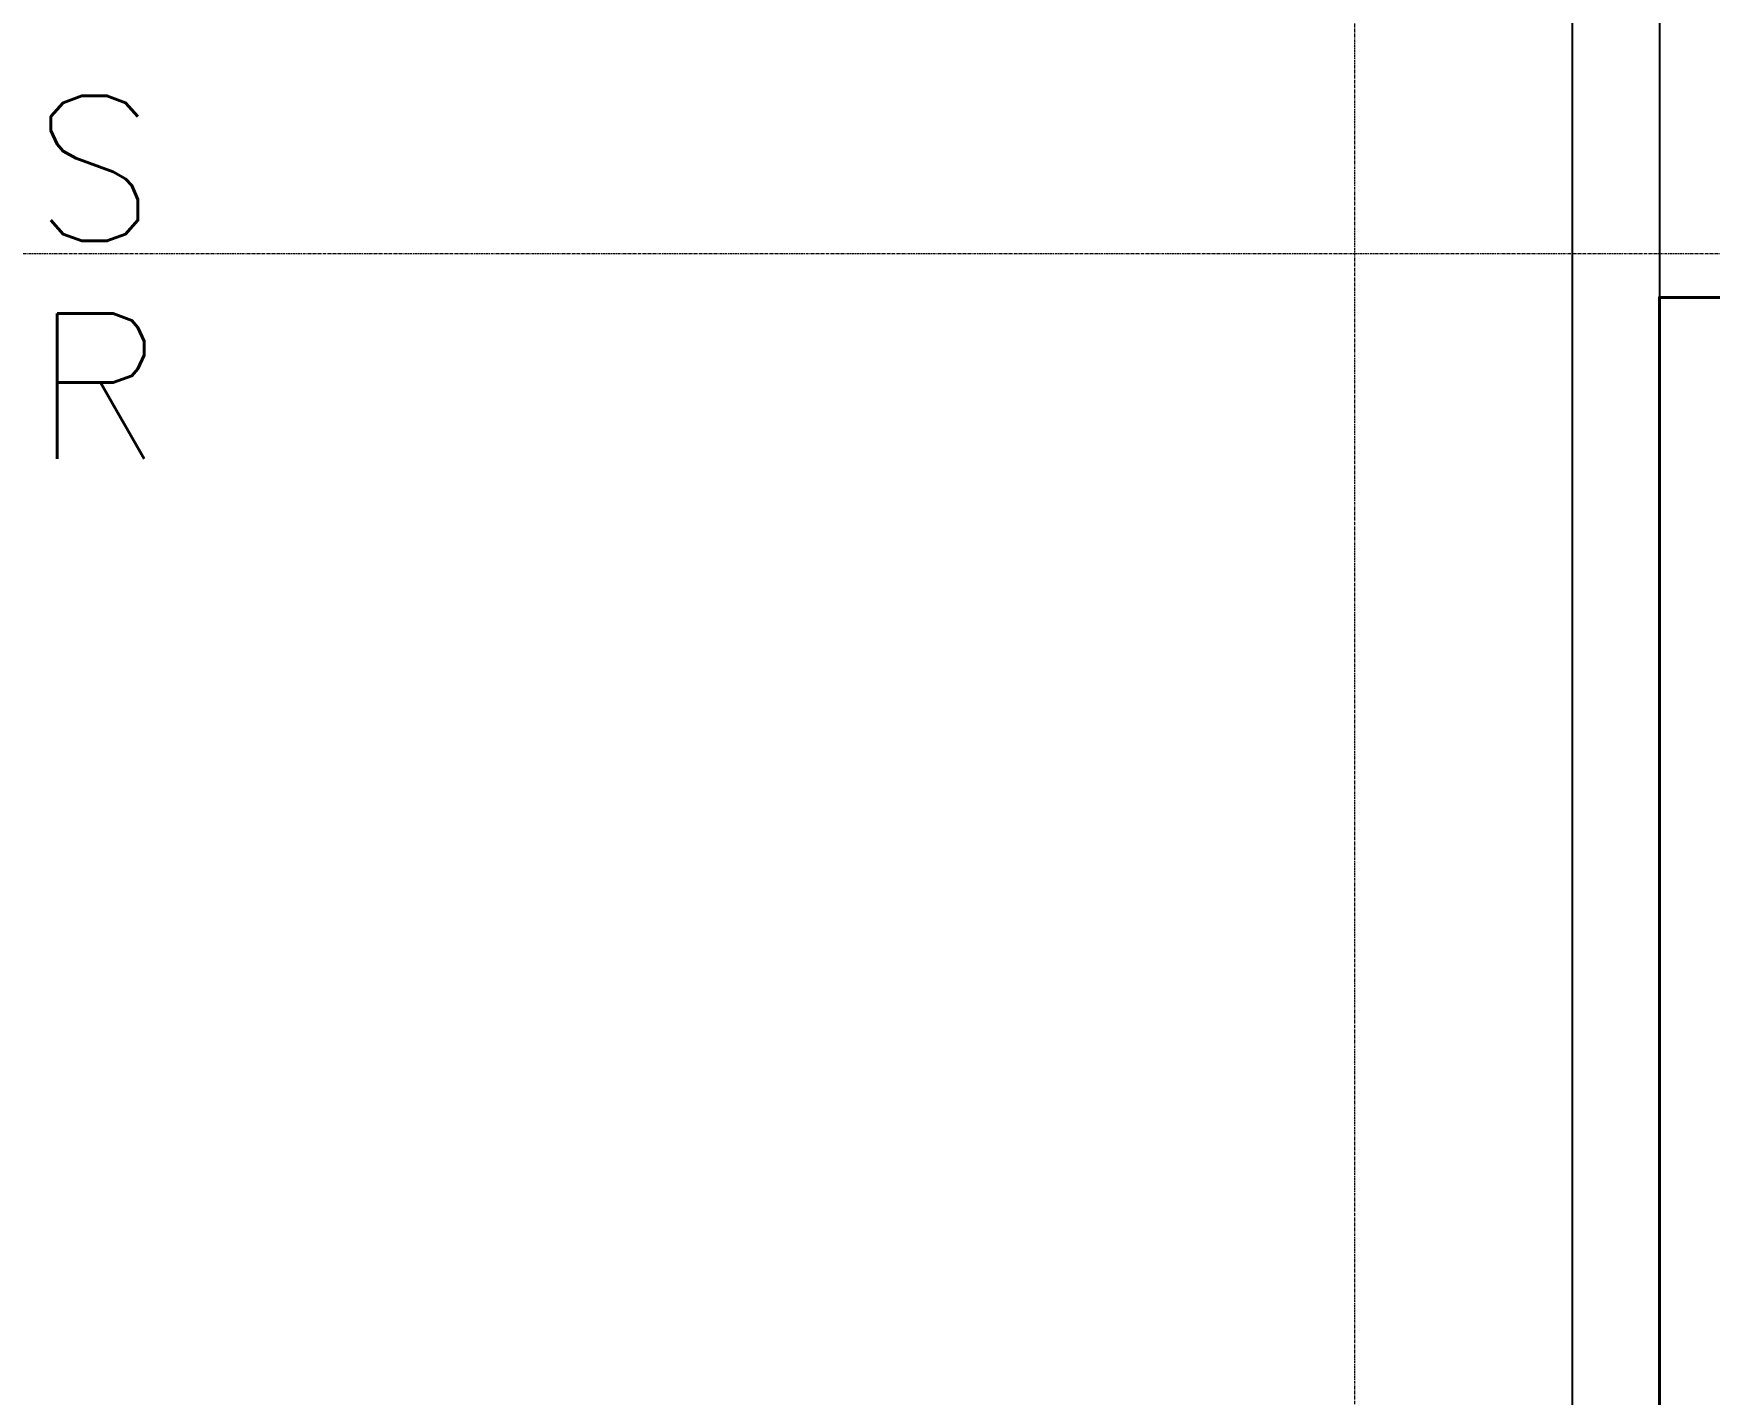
# Model space of a CAD drawing. Header units: millimetres. Extents: x -635893 to 717484, y -2208734 to -1510957.
# Drawn here: x -81395 to -75622, y -1622986 to -1618298 of the extents above; entities that cross this region are included whole.
import ezdxf
from ezdxf.enums import TextEntityAlignment as Align

# ---------------------------------------------------------------- set-up
doc = ezdxf.new("R2010")
doc.units = ezdxf.units.MM
doc.linetypes.add('IDA - Grid Line', pattern=[3500, 2000, -500, 500, -500])
doc.layers.add('000_CTCI_CSA', color=7, linetype='Continuous')
doc.layers.add('XFM1P40$0$M-PIPE-TEXT', color=250, linetype='Continuous')
doc.layers.add('A-_ANOTGRID_E', color=7, linetype='Continuous', lineweight=9)
doc.styles.add('XFM1P40$0$aa-txt', font='simplex.shx', dxfattribs={"width": 0.8, "height": 25, "bigfont": 'chineset.shx'})

msp = doc.modelspace()

# ---------------------------------------------------------------- linework, layer by layer
at = {"color": 252, "lineweight": 40, "elevation": 0}
msp.add_lwpolyline([(-71035.067, -1619207.217), (-75795.061, -1619207.217), (-75795.061, -1625257.404), (-71035.067, -1625257.404)], close=True, dxfattribs=at)
at = {"layer": '000_CTCI_CSA', "color": 252, "elevation": 0}
for points in [[(-162744.855, -1589068.065), (-164894.926, -1589067.614), (-164895.061, -1546157.217), (-94995.508, -1546157.61), (-94995.508, -1561947.532), (-87795.059, -1561947.534), (-87795.062, -1570157.61), (-85395.061, -1570157.61), (-85395.061, -1606157.61), (-75795.059, -1606157.61), (-75795.061, -1625257.404), (-71035.061, -1625257.403), (-71035.063, -1640056.825), (-145095.508, -1640056.826), (-145095.061, -1606156.826)], [(-162744.855, -1588767.609), (-164594.927, -1588767.614), (-164595.06, -1546457.219), (-95295.508, -1546457.608), (-95295.508, -1562247.532), (-88095.06, -1562247.534), (-88095.062, -1570457.61), (-85695.061, -1570457.61), (-85695.061, -1606457.61), (-76095.059, -1606457.61), (-76095.061, -1625557.404), (-71335.061, -1625557.403), (-71335.062, -1639756.825), (-144795.508, -1639756.826), (-144795.506, -1606156.826)]]:
    msp.add_lwpolyline(points, dxfattribs=at)
at = {"layer": 'A-_ANOTGRID_E', "color": 252, "linetype": 'IDA - Grid Line', "ltscale": 0.005}
for p, q in [((-76845.061, -1526391.026, 0), (-76845.061, -1656232.232, 0)), ((-54960.328, -1619056.826, 0), (-189425.313, -1619056.826, 0))]:
    msp.add_line(p, q, dxfattribs=at)

# ---------------------------------------------------------------- texts
at = {"layer": 'XFM1P40$0$M-PIPE-TEXT', "color": 7, "style": 'XFM1P40$0$aa-txt'}
for s, p in [('100A 36%%DC HRWS', (-86756.656, -1618762.884)), ('100A 30%%DC HRWR', (-86756.656, -1619512.836))]:
    msp.add_text(s, height=500, dxfattribs=at).set_placement(p, align=Align.MIDDLE_LEFT)

doc.saveas('drawing.dxf')
